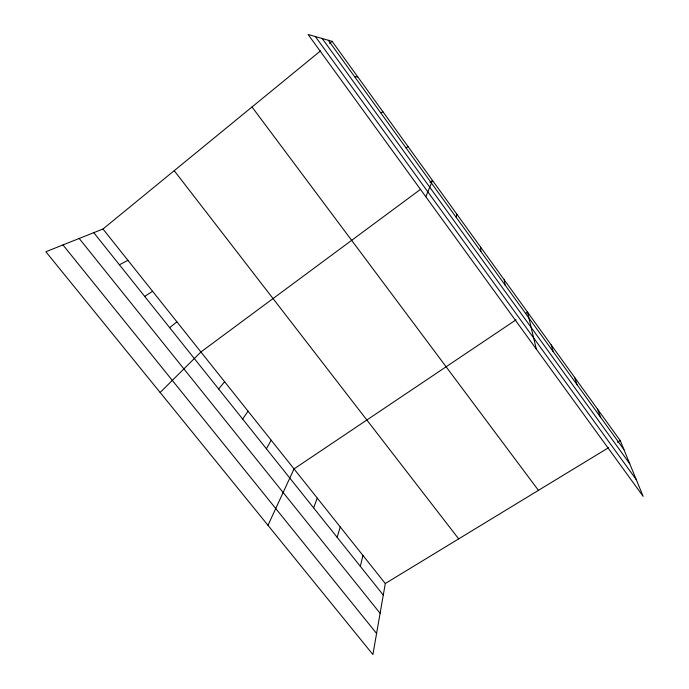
<?xml version="1.0" encoding="UTF-8"?>
<svg xmlns="http://www.w3.org/2000/svg" width="689" height="689" viewBox="0 0 689 689"><rect width="100%" height="100%" fill="white"/><g stroke="black" fill="none" stroke-linecap="round" stroke-linejoin="round"><path stroke-width="1.03" d="M456.325 217.517L456.747 214.046M102.98 229.006L385.297 583.514L372.904 654.55L45.862 251.735L102.98 229.006L320.523 50.883M360.356 566.375L362.905 555.394M337.136 537.317L340.237 526.93M313.624 507.879L317.276 498.104M425.836 196.778L432.511 180.458L429.953 182.361M267.978 525.311L294.031 468.908L516.104 319.782M266.385 448.746L271.182 440.219M242.666 419.058L248.049 411.178M218.646 388.992L224.631 381.766M160.141 392.489L200.912 351.984L420.548 189.32M406.209 148.135L407.94 146.412M329.652 43.416L332.141 41.374L620.229 440.59L643.138 496.347L308.086 34.45L332.141 41.374M169.675 327.68L176.892 321.823M525.759 313.297L527.516 312.117L536.283 349.039M144.699 296.425L152.57 291.283M385.297 583.514L608.516 447.721M617.525 442.235L620.229 440.59M119.404 264.757L127.93 260.347M380.612 112.695L383.024 111.885M354.654 76.746L357.763 76.875M62.957 244.931L376.582 633.449M79.192 238.472L380.104 613.288M93.773 232.675L383.282 595.072M174.222 170.674L458.676 538.876M252.01 106.984L538.436 490.353M328.308 40.272L623.924 449.572M322.211 38.515L629.763 463.792M315.355 36.543L636.274 479.647M597.518 409.12L600.662 417.37M574.505 377.227L577.081 384.72M551.174 344.896L553.172 351.614M504.245 279.863L505.063 284.996M480.655 247.179L480.862 251.494"/></g></svg>
